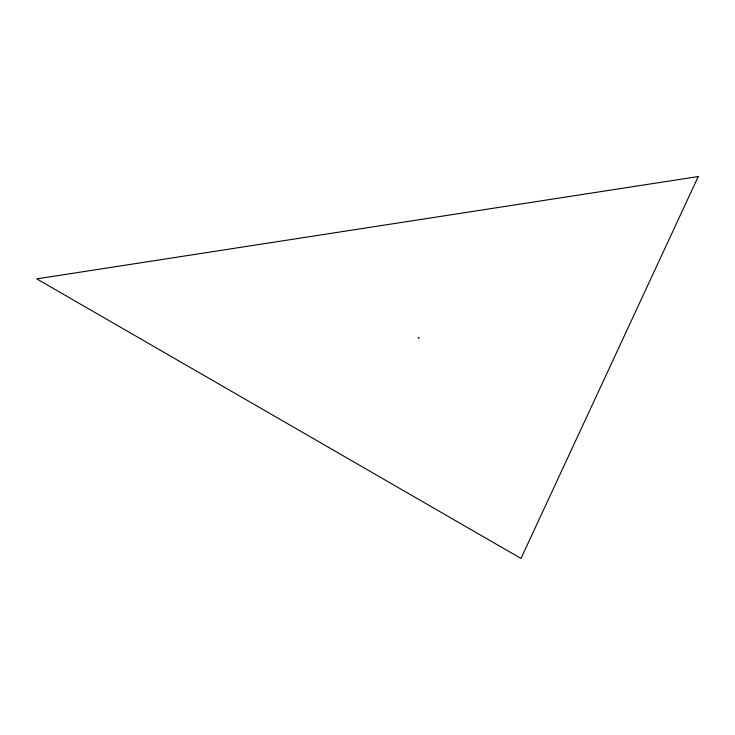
<?xml version="1.0" encoding="UTF-8"?>
<svg xmlns="http://www.w3.org/2000/svg" width="735" height="735" viewBox="0 0 735 735"><rect width="100%" height="100%" fill="white"/><g stroke="black" fill="none" stroke-linecap="round" stroke-linejoin="round"><path stroke-width="1.1" d="M418.95 337.797L418.288 337.898L418.95 337.797M698.25 176.547L521.005 558.453L36.75 278.877L698.25 176.547"/></g></svg>
